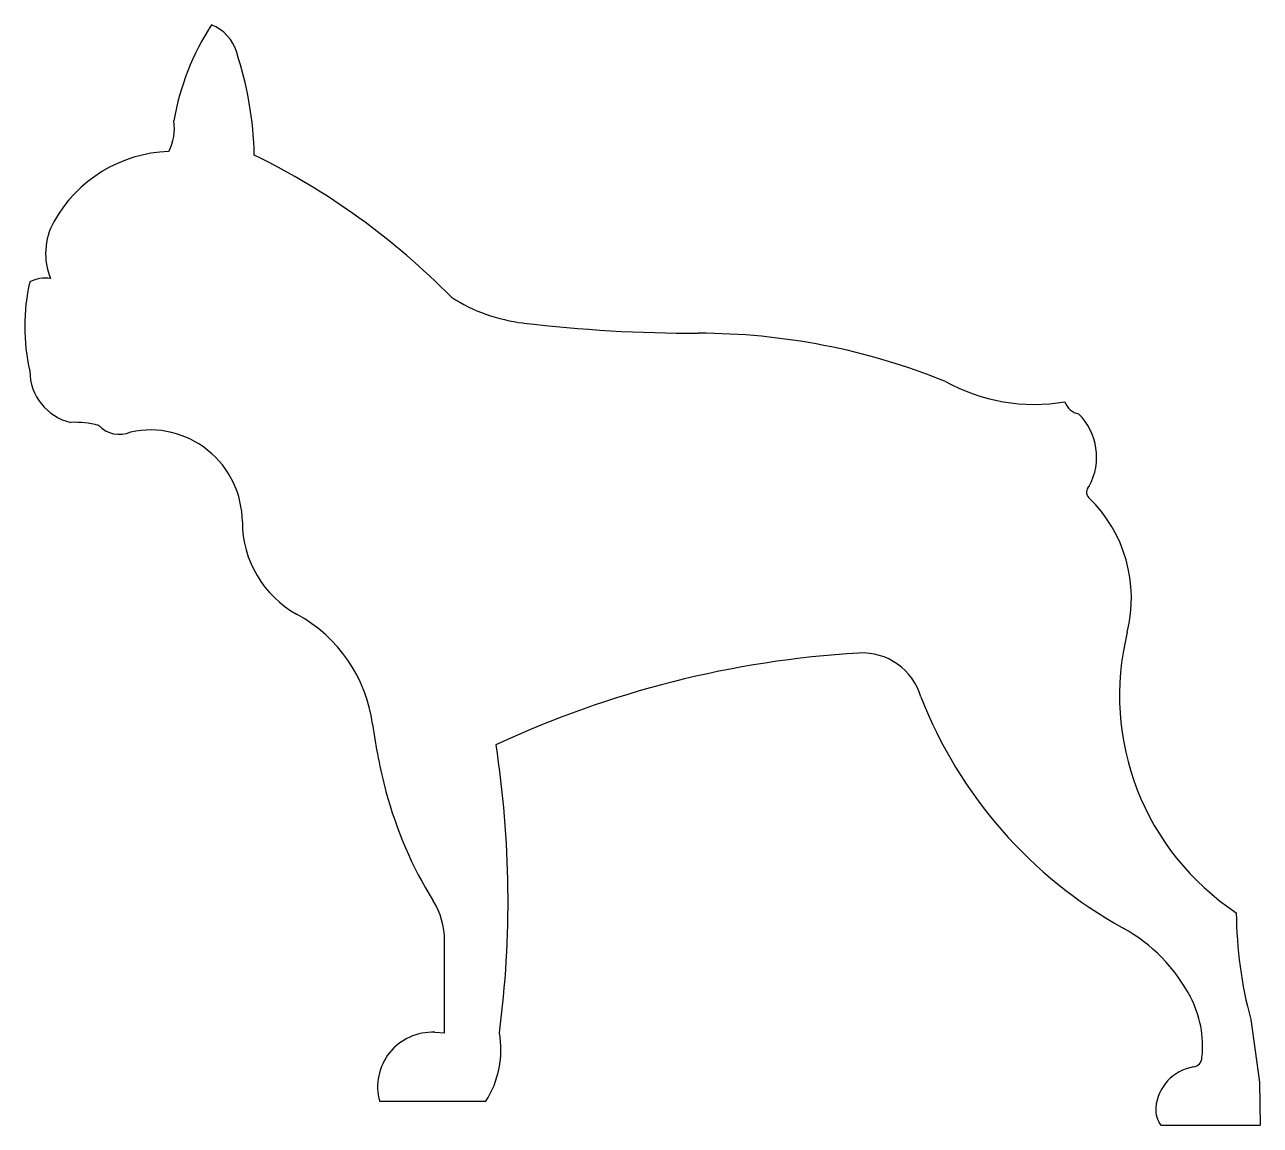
# Model space of a CAD drawing. Extents: x 1.2 to 4.95, y -3.82 to -0.47.
import ezdxf

# ---------------------------------------------------------------- set-up
doc = ezdxf.new("R2010")
doc.units = 0
doc.header["$MEASUREMENT"] = 0
doc.layers.get('0').update_dxf_attribs({"linetype": 'CONTINUOUS'})

msp = doc.modelspace()

# ---------------------------------------------------------------- linework, layer by layer
at = {"color": 7, "linetype": 'Continuous'}
for p, q in [((2.4737, -3.5368), (2.4737, -3.2571)), ((4.9243, -3.4963), (4.9513, -3.6869)), ((2.4439, -3.5354), (2.4737, -3.5368)), ((4.9513, -3.6869), (4.9534, -3.8181)), ((2.2757, -3.7452), (2.5987, -3.7452)), ((4.6512, -3.8181), (4.9534, -3.8181))]:
    msp.add_line(p, q, dxfattribs=at)
for centre, radius, start, end in [((2.4321, -0.904), 0.7938, 147.165, 169.9394), ((1.717, -0.5944), 0.13, 16.2479, 68.2357), ((0.8206, -0.8942), 1.075, 1.3124, 18.2237), ((1.502, -0.7888), 0.1504, -27.8842, 8.9597), ((1.6486, -1.2735), 0.4146, 91.8919, 151.0363), ((0.9262, -2.8436), 2.1991, 44.51, 63.8511), ((1.4609, -1.1696), 0.2001, 151.0363, 202.0272), ((1.7922, -1.3905), 0.5949, 166.8391, 193.1609), ((1.2598, -1.3437), 0.1003, 81.0403, 117.8844), ((2.7742, -0.8641), 0.5195, -122.5745, -96.7331), ((3.2447, 3.1208), 4.5322, -96.7331, -90), ((3.2447, -3.4133), 2.002, 67.993, 90), ((1.3731, -1.526), 0.1602, 180, 257.3197), ((4.267, -1.0642), 0.5632, -118.904, -80.5513), ((4.4116, -1.6023), 0.0549, -161.4744, -100.8974), ((1.3519, -1.9488), 0.2669, 74.923, 92.9863), ((4.2694, -1.7879), 0.1863, -28.13, 44.994), ((1.4853, -1.6297), 0.0886, -136.1942, -67.097), ((1.5785, -1.9855), 0.2804, 0.2368, 102.0958), ((4.4492, -1.8942), 0.0241, 129.9548, 225.9274), ((4.1368, -2.2168), 0.425, -14.0366, 45.9274), ((2.1796, -1.9844), 0.3207, 180, 241.3014), ((1.8101, -2.6594), 0.4488, 7.7156, 61.3014), ((5.3171, -2.5119), 0.7916, 165.9634, 236.5241), ((3.9116, -5.4138), 3.0359, 93.3777, 114.9721), ((3.7437, -2.5681), 0.1853, 16.3118, 93.3777), ((5.2015, -2.0168), 1.3739, -158.6912, -118.9434), ((3.9265, -2.3726), 1.687, -172.2844, -165.2081), ((-0.4133, -3.1355), 3.08, -7.4867, 8.8509), ((3.4714, -2.4928), 1.2162, -165.2081, -148.0943), ((2.2438, -3.2571), 0.2298, 0, 31.9057), ((6.1557, -3.1648), 1.2752, -179.668, -164.9326), ((4.29, -3.6649), 0.5095, 27.7784, 61.0566), ((4.4555, -3.5778), 0.3225, -6.1296, 27.7784), ((2.4361, -3.7015), 0.1662, 87.3245, 195.2432), ((2.3586, -3.5888), 0.2865, -33.0808, 10.4611), ((4.7724, -3.7763), 0.1371, 99.2973, 175.2343), ((4.7452, -3.6104), 0.031, -80.7027, -3.3701), ((4.7127, -3.7714), 0.0773, 175.2343, 217.261)]:
    msp.add_arc(centre, radius, start, end, dxfattribs=at)

doc.saveas('drawing.dxf')
